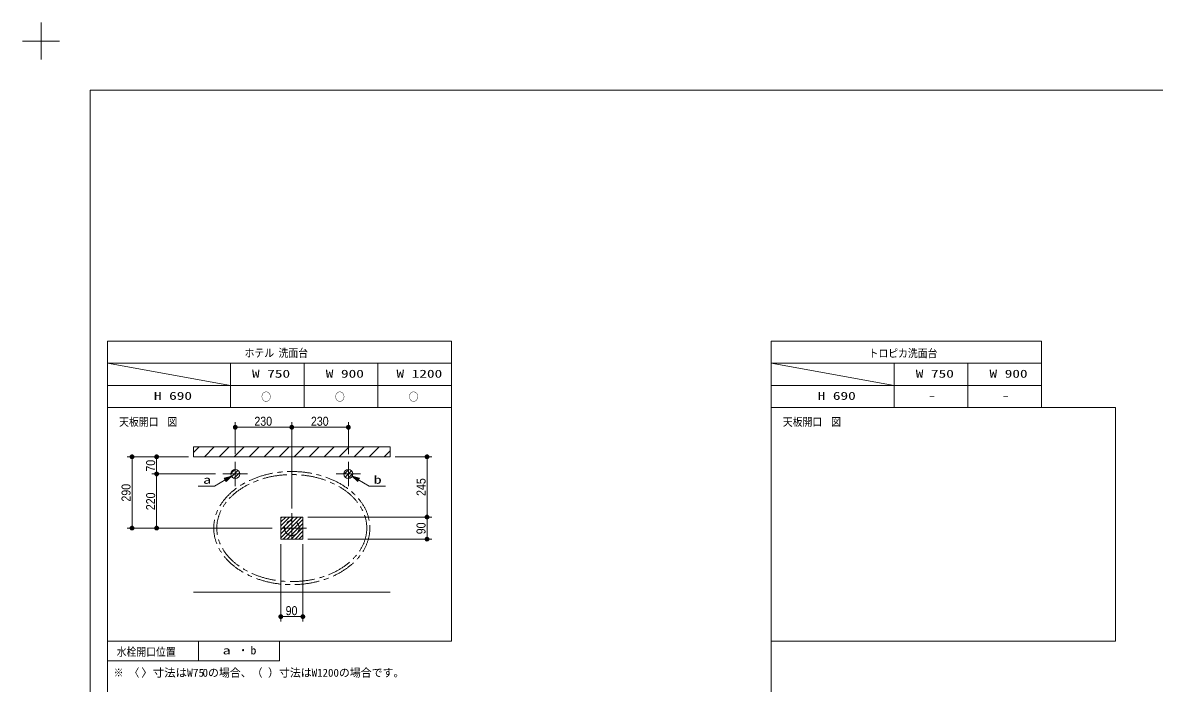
# Model space of a CAD drawing. Units: millimetres, scale not verified. Extents: x -6062 to 6062, y -3045 to 3045.
# Drawn here: x -6062 to -1459, y 359 to 3045 of the extents above; entities that cross this region are included whole.
import ezdxf
from ezdxf.enums import TextEntityAlignment as Align

# ---------------------------------------------------------------- set-up
doc = ezdxf.new("R2010")
doc.units = ezdxf.units.MM
doc.header["$LTSCALE"] = 20
doc.linetypes.add('CHAIN1', pattern=[8, 5, -1, 1, -1])
for name, color, linetype, lineweight in [('0-0_1図面枠', 7, 'Continuous', 9), ('0-1_2寸法-1', 7, 'Continuous', 9), ('0-2_0', 7, 'Continuous', 9), ('0-5_3一般', 7, 'Continuous', 9), ('0-6_2寸法-3', 7, 'Continuous', 9)]:
    doc.layers.add(name, color=color, linetype=linetype, lineweight=lineweight)
doc.styles.add('ＭＳ ゴシック', font='')
doc.styles.add('ＭＳ Ｐゴシック', font='')
doc.styles.get('ＭＳ ゴシック').set_extended_font_data('MS Gothic')
doc.styles.get('ＭＳ Ｐゴシック').set_extended_font_data('MS PGothic')

# ---------------------------------------------------------------- blocks, each defined once
blk = doc.blocks.new('グループ')
at = {"layer": '0-0_1図面枠'}
for p, q in [((-84000, 57900), (-84000, 60900)), ((-85500, 59400), (-82500, 59400))]:
    blk.add_line(p, q, dxfattribs=at)
blk = doc.blocks.new('グループ-2')
at = {"layer": '0-0_1図面枠'}
blk.add_lwpolyline([(-80000, 55400), (80000, 55400), (80000, -55400), (-80000, -55400)], close=True, dxfattribs=at)
blk = doc.blocks.new('図面枠')
at = {"layer": '0-0_1図面枠'}
for name in ['グループ', 'グループ-2']:
    blk.add_blockref(name, (0, 0), dxfattribs=at)
blk = doc.blocks.new('_Dot')
at = {"layer": '0-2_0'}
for p, q in [((-10, 0), (-20, 0)), ((9.78, 2), (-9.78, 2)), ((7.99, 6), (-7.99, 6)), ((9.16, -3.98), (-9.16, -3.98)), ((6, -7.98), (-6, -7.98))]:
    blk.add_line(p, q, dxfattribs=at)
for points in [[(10, 0), (9.92, 1.25), (9.69, 2.49), (9.3, 3.68), (8.76, 4.82), (8.09, 5.88), (7.29, 6.85), (6.37, 7.71), (5.36, 8.44), (4.26, 9.05), (3.09, 9.51), (1.87, 9.82), (0.63, 9.98), (-0.63, 9.98), (-1.87, 9.82), (-3.09, 9.51), (-4.26, 9.05), (-5.36, 8.44), (-6.37, 7.71), (-7.29, 6.85), (-8.09, 5.88), (-8.76, 4.82), (-9.3, 3.68), (-9.69, 2.49), (-9.92, 1.25), (-10, 0), (0, 0)], [(-10, 0), (-9.92, -1.25), (-9.69, -2.49), (-9.3, -3.68), (-8.76, -4.82), (-8.09, -5.88), (-7.29, -6.85), (-6.37, -7.71), (-5.36, -8.44), (-4.26, -9.05), (-3.09, -9.51), (-1.87, -9.82), (-0.63, -9.98), (0.63, -9.98), (1.87, -9.82), (3.09, -9.51), (4.26, -9.05), (5.36, -8.44), (6.37, -7.71), (7.29, -6.85), (8.09, -5.88), (8.76, -4.82), (9.3, -3.68), (9.69, -2.49), (9.92, -1.25), (10, 0), (0, 0)]]:
    blk.add_lwpolyline(points, close=True, dxfattribs=at)

msp = doc.modelspace()

# ---------------------------------------------------------------- linework, layer by layer
at = {"layer": '0-0_1図面枠'}
for p, q in [((-5717.5, 1750), (-5717.5, -2420)), ((-3017.5, 1750), (-3017.5, -2420)), ((-4317.5, 1660), (-5717.5, 1660)), ((-5717.5, 1660), (-5217.5, 1570)), ((-5217.5, 1480), (-5217.5, 1660)), ((-4917.5, 1480), (-4917.5, 1660)), ((-4617.5, 1480), (-4617.5, 1660)), ((-1917.5, 1660), (-3017.5, 1660)), ((-3017.5, 1660), (-2517.5, 1570)), ((-2517.5, 1480), (-2517.5, 1660)), ((-2217.5, 1480), (-2217.5, 1660)), ((-5717.5, 1570), (-4317.5, 1570)), ((-3017.5, 1570), (-1917.5, 1570)), ((-5347.5, 530), (-5347.5, 450))]:
    msp.add_line(p, q, dxfattribs=at)
for points in [[(-5717.5, 1750), (-4317.5, 1750), (-4317.5, 1480), (-5717.5, 1480)], [(-3017.5, 1750), (-1917.5, 1750), (-1917.5, 1480), (-3017.5, 1480)], [(-5717.5, 1480), (-4317.5, 1480), (-4317.5, 530), (-5717.5, 530)], [(-3017.5, 1480), (-1617.5, 1480), (-1617.5, 530), (-3017.5, 530)], [(-5717.5, 530), (-5017.5, 530), (-5017.5, 450), (-5717.5, 450)]]:
    msp.add_lwpolyline(points, close=True, dxfattribs=at)
at = {"layer": '0-1_2寸法-1'}
for p, q in [((-5197.5, 1290), (-5197.5, 1420)), ((-4982.51, 1400), (-5182.49, 1400)), ((-4967.5, 1070), (-4967.5, 1420)), ((-4967.5, 1070), (-4967.5, 1420)), ((-4952.49, 1400), (-4752.51, 1400)), ((-4737.5, 1290), (-4737.5, 1420)), ((-5537.5, 1280), (-5637.5, 1280)), ((-5617.5, 1264.99), (-5617.5, 1005.01)), ((-5387.5, 1280), (-5537.5, 1280)), ((-5517.5, 1225.01), (-5517.5, 1264.99)), ((-4547.5, 1280), (-4397.5, 1280)), ((-4417.5, 1050.01), (-4417.5, 1264.99)), ((-5277.5, 1210), (-5537.5, 1210)), ((-5277.5, 1210), (-5537.5, 1210)), ((-5517.5, 1194.99), (-5517.5, 1005.01)), ((-4902.5, 1035), (-4397.5, 1035)), ((-4902.5, 1035), (-4397.5, 1035)), ((-4417.5, 1019.99), (-4417.5, 960.01)), ((-5537.5, 990), (-5637.5, 990)), ((-5047.5, 990), (-5537.5, 990)), ((-5012.5, 925), (-5012.5, 610)), ((-4922.5, 925), (-4922.5, 610)), ((-4902.5, 945), (-4397.5, 945)), ((-4997.49, 630), (-4937.51, 630))]:
    msp.add_line(p, q, dxfattribs=at)
at = {"layer": '0-5_3一般'}
for p, q in [((-5367.5, 1296.8), (-5344.3, 1320)), ((-5323.34, 1280), (-5283.34, 1320)), ((-5262.38, 1280), (-5222.38, 1320)), ((-5201.42, 1280), (-5161.42, 1320)), ((-5140.46, 1280), (-5100.46, 1320)), ((-5079.5, 1280), (-5039.5, 1320)), ((-5018.54, 1280), (-4978.54, 1320)), ((-4957.58, 1280), (-4917.58, 1320)), ((-4896.62, 1280), (-4856.62, 1320)), ((-4835.66, 1280), (-4795.66, 1320)), ((-4774.7, 1280), (-4734.7, 1320)), ((-4713.74, 1280), (-4673.74, 1320)), ((-4652.78, 1280), (-4612.78, 1320)), ((-4591.82, 1280), (-4567.5, 1304.32)), ((-4567.5, 1280), (-5367.5, 1280)), ((-5215.28, 1212.22), (-5199.72, 1227.78)), ((-5212.03, 1199.47), (-5186.97, 1224.53)), ((-5202.66, 1192.84), (-5180.34, 1215.16)), ((-4755.32, 1208.18), (-4735.68, 1227.82)), ((-4750.23, 1197.27), (-4724.77, 1222.73)), ((-4739.32, 1192.18), (-4719.68, 1211.82)), ((-5012.5, 1031), (-5008.5, 1035)), ((-5012.5, 1015), (-4992.5, 1035)), ((-5012.5, 999), (-4976.5, 1035)), ((-5012.5, 983), (-4960.5, 1035)), ((-5012.5, 967), (-4944.5, 1035)), ((-5012.5, 951), (-4928.5, 1035)), ((-5002.5, 945), (-4922.5, 1025)), ((-4986.5, 945), (-4922.5, 1009)), ((-4970.5, 945), (-4922.5, 993)), ((-4954.5, 945), (-4922.5, 977)), ((-4938.5, 945), (-4922.5, 961)), ((-4567.5, 730), (-5367.5, 730))]:
    msp.add_line(p, q, dxfattribs=at)
at = {"layer": '0-5_3一般', "linetype": 'CHAIN1'}
for p, q in [((-5197.5, 1260), (-5197.5, 1160)), ((-4737.5, 1160), (-4737.5, 1260)), ((-5147.5, 1210), (-5247.5, 1210)), ((-4787.5, 1210), (-4687.5, 1210)), ((-4967.5, 1050), (-4967.5, 930)), ((-4907.5, 990), (-5027.5, 990))]:
    msp.add_line(p, q, dxfattribs=at)
at = {"layer": '0-5_3一般'}
for points in [[(-5367.5, 1320), (-4567.5, 1320), (-4567.5, 1280), (-5367.5, 1280)], [(-5012.5, 1035), (-4922.5, 1035), (-4922.5, 945), (-5012.5, 945)], [(-5012.5, 1035), (-4922.5, 1035), (-4922.5, 945), (-5012.5, 945)]]:
    msp.add_lwpolyline(points, close=True, dxfattribs=at)
for centre in [(-5197.5, 1210), (-5197.5, 1210), (-4737.5, 1210), (-4737.5, 1210)]:
    msp.add_circle(centre, 18, dxfattribs=at)
at = {"layer": '0-5_3一般', "linetype": 'CHAIN1'}
msp.add_circle((-4967.5, 990), 30, dxfattribs=at)
for major_axis, ratio in [((317.5, 0), 0.724409), ((305, 0), 0.713115)]:
    msp.add_ellipse((-4967.5, 990), major_axis=major_axis, ratio=ratio, dxfattribs=at)
at = {"layer": '0-6_2寸法-3'}
for p, q in [((-5217.06, 1197.03), (-5227.91, 1197.03)), ((-4707.53, 1197.42), (-4718.2, 1197.42)), ((-5221.06, 1193.03), (-5242.84, 1193.03)), ((-5225.06, 1189.03), (-5240.83, 1189.03)), ((-5229.06, 1185.03), (-5238.52, 1185.03)), ((-5233.06, 1181.03), (-5236.21, 1181.03)), ((-4691.8, 1193.42), (-4714.06, 1193.42)), ((-4694.02, 1189.42), (-4709.92, 1189.42)), ((-4696.23, 1185.42), (-4705.77, 1185.42)), ((-4698.45, 1181.42), (-4701.63, 1181.42))]:
    msp.add_line(p, q, dxfattribs=at)
for points in [[(-5213.09, 1201), (-5282.36, 1161.01), (-5349, 1161.01)], [(-4721.91, 1201), (-4652.64, 1161.01), (-4586, 1161.01)]]:
    msp.add_lwpolyline(points, dxfattribs=at)
for points in [[(-5243.1, 1192.96), (-5213.09, 1201), (-5235.06, 1179.03)], [(-5243.1, 1192.96), (-5213.09, 1201), (-5235.06, 1179.03)], [(-4699.56, 1179.42), (-4721.91, 1201), (-4691.76, 1193.48)], [(-4699.56, 1179.42), (-4721.91, 1201), (-4691.76, 1193.48)]]:
    msp.add_lwpolyline(points, close=True, dxfattribs=at)

# ---------------------------------------------------------------- block references
at = {"layer": '0-0_1図面枠', "xscale": 0.05, "yscale": 0.05}
msp.add_blockref('図面枠', (-1787.5, 0), dxfattribs=at)
at = {"layer": '0-1_2寸法-1', "xscale": 0.7503418, "yscale": 0.7503418}
for p, rotation in [((-5197.5, 1400), 180), ((-4967.5, 1400), 180), ((-5617.5, 1280), 90), ((-5517.5, 1280), 90), ((-4417.5, 1280), 90), ((-5517.5, 1210), 270), ((-5517.5, 1210), 90), ((-4417.5, 1035), 270), ((-4417.5, 1035), 90), ((-5617.5, 990), 270), ((-5517.5, 990), 270), ((-4417.5, 945), 270), ((-5012.5, 630), 180)]:
    msp.add_blockref('_Dot', p, dxfattribs=dict(at, rotation=rotation))
for p in [(-4967.5, 1400), (-4737.5, 1400), (-4922.5, 630)]:
    msp.add_blockref('_Dot', p, dxfattribs=at)

# ---------------------------------------------------------------- texts
at = {"layer": '0-0_1図面枠', "style": 'ＭＳ ゴシック'}
for s, width, p in [('ホテル', 0.9, (-5159.45, 1675.81)), ('洗面台', 0.9, (-5021.34, 1675.81)), ('トロピカ洗面台', 0.9, (-2621.09, 1674.66)), ('W 750', 1.4, (-5129.45, 1591.59)), ('W 900', 1.4, (-4829.45, 1591.59)), ('W 1200', 1.4, (-4541.75, 1591.59)), ('W 750', 1.4, (-2429.45, 1591.59)), ('W 900', 1.4, (-2129.45, 1591.59)), ('H 690', 1.4, (-5528.49, 1501.59)), ('○', 0.9, (-5092.09, 1497.53)), ('○', 0.9, (-4792.09, 1497.53)), ('○', 0.9, (-4492.09, 1497.53)), ('H 690', 1.4, (-2828.49, 1501.59)), ('-', 1.5, (-2379.8, 1501.76)), ('-', 1.5, (-2079.8, 1501.76)), ('天板開口', 0.9, (-5670, 1395.64)), ('図', 0.9, (-5473.27, 1395.64)), ('天板開口', 0.9, (-2970, 1395.64)), ('図', 0.9, (-2773.27, 1395.64)), ('水栓開口位置', 0.9, (-5679.8, 460.64)), ('b\u3000', 1.1, (-5135.84, 466.76)), ('a', 1.5, (-5249.23, 466.76)), ('\u3000・', 0.9, (-5225.78, 466.76)), ('※', 0.9, (-5692.1, 375.81)), ('〈', 0.9, (-5627.93, 375.81)), (' 〉寸法はW75', 1.05, (-5603.34, 375.81))]:
    msp.add_text(s, height=32.55, dxfattribs=dict(at, width=width)).set_placement(p, align=Align.BOTTOM_LEFT)
msp.add_text('0の場合、（ ）寸法はW1200の場合です。', height=32.55, dxfattribs=at).set_placement((-5330.53, 375.81), align=Align.BOTTOM_LEFT)
at = {"layer": '0-1_2寸法-1', "style": 'ＭＳ Ｐゴシック', "width": 0.9}
for s, p in [('230', (-5119.78, 1395.04)), ('230', (-4889.78, 1395.04)), ('90', (-4992.58, 625.04))]:
    msp.add_text(s, height=36.66, dxfattribs=at).set_placement(p, align=Align.BOTTOM_LEFT)
for s, p in [('70', (-5512.54, 1219.63)), ('290', (-5612.54, 1097.72)), ('245', (-4412.44, 1120.61)), ('220', (-5512.54, 1062.72)), ('90', (-4412.54, 964.92))]:
    msp.add_text(s, height=36.66, rotation=90, dxfattribs=at).set_placement(p, align=Align.BOTTOM_LEFT)
at = {"layer": '0-6_2寸法-3', "style": 'ＭＳ ゴシック', "width": 1.5}
for s, p in [('b', (-4635.02, 1160.48)), ('a', (-5328.71, 1160.48))]:
    msp.add_text(s, height=32.55, dxfattribs=at).set_placement(p, align=Align.BOTTOM_LEFT)

doc.saveas('drawing.dxf')
